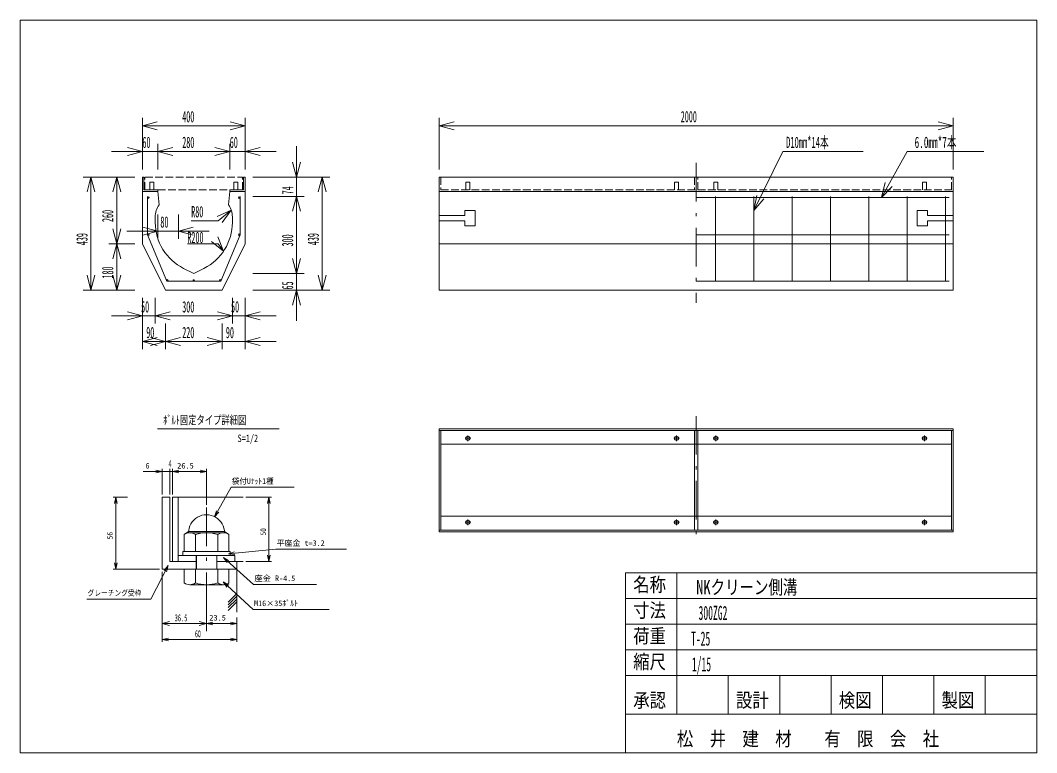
# Model space of a CAD drawing. Units: millimetres, scale not verified, with parts at other scales. Extents: x -25 to 3930, y 10 to 2860.
import ezdxf
from ezdxf.enums import TextEntityAlignment as Align

# ---------------------------------------------------------------- set-up
doc = ezdxf.new("R2010")
doc.units = ezdxf.units.MM
doc.header["$LTSCALE"] = 5
doc.linetypes.add('USER1', pattern=[50.5, 30, -9, 2.5, -9])
doc.linetypes.add('USER2', pattern=[8, 6, -2])
for name, color, linetype, lineweight in [('1', 7, 'Continuous', 18), ('128', 7, 'Continuous', 18), ('17', 7, 'Continuous', 18), ('18', 7, 'Continuous', 18)]:
    doc.layers.add(name, color=color, linetype=linetype, lineweight=lineweight)
doc.styles.add('ＭＳ ゴシック', font='')
doc.styles.get('ＭＳ ゴシック').set_extended_font_data('MS Gothic')

msp = doc.modelspace()

# ---------------------------------------------------------------- linework, layer by layer
at = {"layer": '1'}
for p, q in [((-25, 10), (-25, 2860)), ((-25, 2860), (3930, 2860)), ((3930, 2860), (3930, 10)), ((450, 2480), (450, 2280)), ((450, 2450), (507.956, 2465.529)), ((850, 2450), (792.044, 2465.529)), ((850, 2480), (850, 2280)), ((1605, 2480), (1605, 2280)), ((1605, 2450), (1662.956, 2465.529)), ((3605, 2450), (3547.044, 2465.529)), ((3605, 2480), (3605, 2280)), ((450, 2450), (850, 2450)), ((450, 2450), (507.956, 2434.471)), ((850, 2450), (792.044, 2434.471)), ((1605, 2450), (3605, 2450)), ((1605, 2450), (1662.956, 2434.471)), ((3605, 2450), (3547.044, 2434.471)), ((450, 2380), (450, 2280)), ((510, 2380), (510, 2280)), ((510, 2380), (510, 2280)), ((790, 2380), (790, 2280)), ((790, 2380), (790, 2280)), ((850, 2380), (850, 2280)), ((330, 2350), (630, 2350)), ((450, 2350), (392.044, 2365.529)), ((450, 2350), (392.044, 2334.471)), ((510, 2350), (567.956, 2365.529)), ((510, 2350), (567.956, 2365.529)), ((510, 2350), (567.956, 2334.471)), ((510, 2350), (790, 2350)), ((510, 2350), (567.956, 2334.471)), ((670, 2350), (970, 2350)), ((790, 2350), (732.044, 2365.529)), ((790, 2350), (732.044, 2365.529)), ((790, 2350), (732.044, 2334.471)), ((790, 2350), (732.044, 2334.471)), ((850, 2350), (907.956, 2365.529)), ((850, 2350), (907.956, 2334.471)), ((1050, 2055), (1050, 2370)), ((2829, 2120), (2942.046, 2350)), ((2942.046, 2350), (3255, 2350)), ((3326.436, 2170), (3425.8, 2350)), ((3425.8, 2350), (3725, 2350)), ((1050, 2250), (1034.471, 2307.956)), ((1050, 2250), (1065.529, 2307.956)), ((220, 2250), (320, 2250)), ((250, 2250), (234.471, 2192.044)), ((250, 1810), (250, 2250)), ((250, 2250), (265.529, 2192.044)), ((320, 2250), (420, 2250)), ((350, 2250), (334.471, 2192.044)), ((350, 1990), (350, 2250)), ((350, 2250), (365.529, 2192.044)), ((450, 2243), (450, 2250)), ((450, 2250), (456, 2250)), ((450, 1990), (450, 2243)), ((456, 2250), (456, 2200)), ((478.5, 2230), (494.5, 2230)), ((478.5, 2230), (478.5, 2200)), ((494.5, 2200), (494.5, 2230)), ((821.5, 2230), (805.5, 2230)), ((805.5, 2200), (805.5, 2230)), ((821.5, 2230), (821.5, 2200)), ((844, 2250), (850, 2250)), ((844, 2250), (844, 2200)), ((850, 2243), (850, 2250)), ((850, 1990), (850, 2243)), ((1080, 2250), (880, 2250)), ((1180, 2250), (1080, 2250)), ((1150, 2250), (1134.471, 2192.044)), ((1150, 2250), (1150, 1810)), ((1150, 2250), (1165.529, 2192.044)), ((1605, 2250), (1605, 1810)), ((3605, 2250), (1605, 2250)), ((3326.436, 2170), (3340.849, 2228.243)), ((3605, 2250), (3605, 1810)), ((450, 2194), (510, 2194)), ((510, 2200), (456, 2200)), ((510, 2194), (510, 2200)), ((510, 2194), (515, 2141.637)), ((785, 2141.637), (790, 2194)), ((844, 2200), (790, 2200)), ((790, 2200), (790, 2194)), ((790, 2194), (850, 2194)), ((1605, 2194), (3605, 2194)), ((2829, 2120), (2840.628, 2178.863)), ((3326.436, 2170), (3368.04, 2213.233)), ((1080, 2175), (880, 2175)), ((1080, 2175), (880, 2175)), ((1050, 2175), (1034.471, 2117.044)), ((1050, 2175), (1034.471, 2117.044)), ((1050, 2175), (1050, 1875)), ((1050, 2175), (1065.529, 2117.044)), ((1050, 2175), (1065.529, 2117.044)), ((2829, 2120), (2868.501, 2165.163)), ((510, 2010), (510, 2103.73)), ((590, 2010), (590, 2103.73)), ((795.458, 2121.573), (740.854, 2096.705)), ((795.458, 2121.573), (745, 2080)), ((795.458, 2121.573), (760.603, 2072.735)), ((1605, 2100), (1705, 2100)), ((1705, 2120), (1705, 2100)), ((1705, 2120), (1745, 2120)), ((1745, 2120), (1745, 2060)), ((3505, 2120), (3465, 2120)), ((3465, 2120), (3465, 2060)), ((3505, 2120), (3505, 2100)), ((3605, 2100), (3505, 2100)), ((500, 2095), (500, 2073.607)), ((745, 2080), (640, 2080)), ((800, 2095), (800, 2073.607)), ((1605, 2080), (1705, 2080)), ((1705, 2080), (1705, 2060)), ((1705, 2060), (1745, 2060)), ((3505, 2060), (3465, 2060)), ((3605, 2080), (3505, 2080)), ((3505, 2080), (3505, 2060)), ((350, 1990), (334.471, 2047.956)), ((350, 1990), (365.529, 2047.956)), ((390, 2040), (710, 2040)), ((510, 2040), (452.044, 2055.529)), ((510, 2040), (452.044, 2024.471)), ((590, 2040), (647.956, 2055.529)), ((590, 2040), (647.956, 2024.471)), ((765.965, 1962.003), (743.657, 2017.701)), ((320, 1990), (420, 1990)), ((320, 1990), (420, 1990)), ((350, 1990), (334.471, 1932.044)), ((350, 1810), (350, 1990)), ((350, 1990), (365.529, 1932.044)), ((540, 1810), (450, 1990)), ((745, 1990), (625, 1990)), ((765.965, 1962.003), (718.796, 1999.085)), ((765.965, 1962.003), (745, 1990)), ((760, 1810), (850, 1990)), ((1050, 1995), (1050, 1690)), ((1605, 1990), (2605, 1990)), ((2605, 1990), (3605, 1990)), ((1050, 1875), (1034.471, 1932.956)), ((1050, 1875), (1034.471, 1932.956)), ((1050, 1875), (1065.529, 1932.956)), ((1050, 1875), (1065.529, 1932.956)), ((250, 1810), (234.471, 1867.956)), ((250, 1810), (265.529, 1867.956)), ((350, 1810), (334.471, 1867.956)), ((350, 1810), (365.529, 1867.956)), ((610.557, 1894.721), (650, 1875)), ((689.443, 1894.721), (650, 1875)), ((1080, 1875), (880, 1875)), ((1080, 1875), (880, 1875)), ((1150, 1810), (1134.471, 1867.956)), ((1150, 1810), (1165.529, 1867.956)), ((220, 1810), (320, 1810)), ((320, 1810), (420, 1810)), ((450, 1680), (450, 1780)), ((500, 1680), (500, 1780)), ((500, 1680), (500, 1780)), ((540, 1810), (760, 1810)), ((800, 1680), (800, 1780)), ((800, 1680), (800, 1780)), ((850, 1680), (850, 1780)), ((1080, 1810), (880, 1810)), ((1050, 1810), (1034.471, 1752.044)), ((1050, 1810), (1065.529, 1752.044)), ((1180, 1810), (1080, 1810)), ((1605, 1810), (3605, 1810)), ((620, 1710), (330, 1710)), ((450, 1710), (392.044, 1725.529)), ((450, 1710), (392.044, 1694.471)), ((500, 1710), (557.956, 1725.529)), ((500, 1710), (557.956, 1725.529)), ((500, 1710), (800, 1710)), ((500, 1710), (557.956, 1694.471)), ((500, 1710), (557.956, 1694.471)), ((680, 1710), (970, 1710)), ((800, 1710), (742.044, 1725.529)), ((800, 1710), (742.044, 1725.529)), ((800, 1710), (742.044, 1694.471)), ((800, 1710), (742.044, 1694.471)), ((850, 1710), (907.956, 1725.529)), ((850, 1710), (907.956, 1694.471)), ((450, 1580), (450, 1680)), ((540, 1580), (540, 1680)), ((540, 1580), (540, 1680)), ((760, 1580), (760, 1680)), ((760, 1580), (760, 1680)), ((850, 1580), (850, 1680)), ((450, 1610), (507.956, 1625.529)), ((540, 1610), (482.044, 1625.529)), ((540, 1610), (597.956, 1625.529)), ((760, 1610), (702.044, 1625.529)), ((760, 1610), (702.044, 1625.529)), ((850, 1610), (907.956, 1625.529)), ((450, 1610), (540, 1610)), ((450, 1610), (507.956, 1594.471)), ((540, 1610), (482.044, 1594.471)), ((540, 1610), (760, 1610)), ((540, 1610), (597.956, 1594.471)), ((640, 1610), (970, 1610)), ((760, 1610), (702.044, 1594.471)), ((760, 1610), (702.044, 1594.471)), ((850, 1610), (907.956, 1594.471)), ((1605, 1270), (3605, 1270)), ((1605, 870), (1605, 1270)), ((3605, 1270), (3605, 870)), ((1605, 1264), (3605, 1264)), ((1611, 1264), (1611, 876)), ((1705.5, 1233.5), (1727.5, 1233.5)), ((1716.5, 1244.5), (1716.5, 1222.5)), ((2517.5, 1233.5), (2539.5, 1233.5)), ((2528.5, 1244.5), (2528.5, 1222.5)), ((2599, 876), (2599, 1264)), ((2611, 1264), (2611, 876)), ((2670.5, 1233.5), (2692.5, 1233.5)), ((2681.5, 1244.5), (2681.5, 1222.5)), ((3482.5, 1233.5), (3504.5, 1233.5)), ((3493.5, 1244.5), (3493.5, 1222.5)), ((3599, 876), (3599, 1264)), ((3599, 1210), (1611, 1210)), ((1611, 930), (3599, 930)), ((1716.5, 917.5), (1716.5, 895.5)), ((2528.5, 917.5), (2528.5, 895.5)), ((2681.5, 917.5), (2681.5, 895.5)), ((3493.5, 917.5), (3493.5, 895.5)), ((3605, 876), (1605, 876)), ((1705.5, 906.5), (1727.5, 906.5)), ((2517.5, 906.5), (2539.5, 906.5)), ((2670.5, 906.5), (2692.5, 906.5)), ((3482.5, 906.5), (3504.5, 906.5)), ((3605, 870), (1605, 870)), ((2330, 710), (2730, 710)), ((2330, 710), (2330, 10)), ((2530, 710), (2530, 160)), ((2730, 710), (3930, 710)), ((527.053, 482.651), (527.053, 633.418)), ((699.553, 482.651), (699.553, 633.418)), ((2730, 610), (2330, 610)), ((2730, 610), (3930, 610)), ((527.053, 512.651), (556.031, 520.415)), ((699.553, 512.651), (670.576, 520.415)), ((527.053, 512.651), (699.553, 512.651)), ((527.053, 512.651), (556.031, 504.886)), ((699.553, 512.651), (670.576, 504.886)), ((2330, 510), (2730, 510)), ((3930, 510), (2730, 510)), ((2730, 410), (2330, 410)), ((2730, 410), (3930, 410)), ((2330, 310), (2730, 310)), ((2730, 310), (3930, 310)), ((2730, 310), (2730, 160)), ((2930, 160), (2930, 310)), ((3130, 310), (3130, 160)), ((3330, 160), (3330, 310)), ((3530, 310), (3530, 160)), ((3730, 160), (3730, 310)), ((2730, 160), (2330, 160)), ((2730, 160), (3930, 160)), ((3930, 10), (-25, 10))]:
    msp.add_line(p, q, dxfattribs=at)
at = {"layer": '1', "linetype": 'USER1'}
for p, q in [((2605, 2305), (2605, 1760)), ((2605, 1320), (2605, 820))]:
    msp.add_line(p, q, dxfattribs=at)
at = {"layer": '1', "linetype": 'USER2'}
for p, q in [((460, 2250), (840, 2250)), ((460, 2200), (460, 2250)), ((840, 2200), (840, 2250)), ((1611, 2250), (1611, 2200)), ((1708.5, 2200), (1708.5, 2230)), ((1708.5, 2230), (1724.5, 2230)), ((1724.5, 2230), (1724.5, 2200)), ((2520.5, 2200), (2520.5, 2230)), ((2520.5, 2230), (2536.5, 2230)), ((2536.5, 2230), (2536.5, 2200)), ((2599, 2250), (2599, 2200)), ((2611, 2200), (2611, 2250)), ((2673.5, 2200), (2673.5, 2230)), ((2673.5, 2230), (2689.5, 2230)), ((2689.5, 2230), (2689.5, 2200)), ((3485.5, 2200), (3485.5, 2230)), ((3485.5, 2230), (3501.5, 2230)), ((3501.5, 2230), (3501.5, 2200)), ((3599, 2200), (3599, 2250)), ((510, 2200), (790, 2200)), ((1611, 2200), (3599, 2200))]:
    msp.add_line(p, q, dxfattribs=at)
at = {"layer": '1'}
for centre in [(1716.5, 1233.5), (2528.5, 1233.5), (2681.5, 1233.5), (3493.5, 1233.5), (1716.5, 906.5), (2528.5, 906.5), (2681.5, 906.5), (3493.5, 906.5)]:
    msp.add_circle(centre, 8, dxfattribs=at)
for centre, radius, start, end in [((580, 2095), 80, 144.34091, 180), ((720, 2095), 80, 0, 35.65909), ((700, 2073.607), 200, 180, 243.43495), ((600, 2073.607), 200, 296.56505, 0)]:
    msp.add_arc(centre, radius, start, end, dxfattribs=at)
at = {"layer": '128'}
for p, q in [((508.894, 1270), (981.66, 1270)), ((527.053, 1104.218), (502.6, 1109.415)), ((527.053, 1014.218), (527.053, 1114.218)), ((557.053, 1014.218), (557.053, 1114.218)), ((567.053, 1014.218), (567.053, 1114.218)), ((567.053, 1104.218), (591.507, 1109.415)), ((699.553, 1104.218), (675.1, 1109.415)), ((699.553, 974.22), (699.553, 1114.218)), ((453.053, 1104.218), (527.053, 1104.218)), ((527.053, 1104.218), (502.6, 1099.02)), ((527.053, 1104.218), (557.053, 1104.218)), ((557.053, 1104.218), (567.053, 1104.218)), ((567.053, 1104.218), (699.553, 1104.218)), ((567.053, 1104.218), (591.507, 1099.02)), ((699.553, 1104.218), (675.1, 1099.02)), ((794.897, 1042.698), (730.877, 927.29)), ((794.897, 1042.698), (1041.027, 1042.698)), ((391.977, 1004.218), (336.298, 1004.218)), ((346.298, 1004.218), (341.101, 979.764)), ((346.298, 724.218), (346.298, 1004.218)), ((346.298, 1004.218), (351.496, 979.764)), ((527.053, 1004.218), (557.053, 1004.218)), ((527.053, 1004.218), (527.053, 724.218)), ((557.053, 1004.218), (557.053, 754.218)), ((567.053, 1004.218), (842.606, 1004.218)), ((567.053, 1004.218), (567.053, 754.218)), ((589.553, 1004.218), (589.553, 754.218)), ((852.606, 1004.218), (952.606, 1004.218)), ((942.606, 1004.218), (937.408, 979.764)), ((942.606, 754.218), (942.606, 1004.218)), ((942.606, 1004.218), (947.804, 979.764)), ((730.877, 927.29), (738.194, 951.195)), ((730.877, 927.29), (747.285, 946.152)), ((612.153, 858.558), (629.732, 871.018)), ((629.732, 871.018), (769.553, 871.018)), ((769.375, 871.018), (786.953, 858.558)), ((612.153, 792.718), (612.153, 858.558)), ((765.014, 866.018), (634.093, 866.018)), ((656.032, 792.718), (656.032, 858.558)), ((743.075, 792.718), (743.075, 858.558)), ((786.953, 792.718), (786.953, 858.558)), ((607.053, 792.718), (792.053, 792.718)), ((607.053, 792.718), (607.053, 776.718)), ((786.953, 792.718), (612.153, 792.718)), ((969.514, 801.83), (785, 783.911)), ((785, 783.911), (808.837, 791.448)), ((792.053, 792.718), (792.053, 776.718)), ((969.514, 801.83), (1244.601, 801.83)), ((557.053, 754.218), (659.553, 754.218)), ((589.553, 776.718), (810.333, 776.718)), ((659.553, 776.718), (659.553, 724.218)), ((660.053, 776.718), (660.053, 724.218)), ((739.053, 776.718), (739.053, 724.218)), ((739.553, 776.718), (739.553, 724.218)), ((739.553, 754.218), (817.053, 754.218)), ((882.676, 664.652), (765.04, 769.62)), ((765.04, 769.62), (779.825, 749.46)), ((765.04, 769.62), (786.747, 757.217)), ((785, 783.911), (809.842, 781.101)), ((810.333, 754.218), (810.333, 776.718)), ((817.053, 754.218), (817.053, 724.218)), ((817.053, 754.218), (842.606, 754.218)), ((852.606, 754.218), (952.606, 754.218)), ((942.606, 754.218), (937.408, 778.671)), ((942.606, 754.218), (947.804, 778.671)), ((517.053, 724.218), (336.298, 724.218)), ((346.298, 724.218), (341.101, 748.671)), ((346.298, 724.218), (351.496, 748.671)), ((482.954, 607.551), (550.944, 737.782)), ((527.053, 724.218), (817.053, 724.218)), ((527.053, 714.218), (527.053, 440.86)), ((550.944, 737.782), (535.019, 718.51)), ((550.944, 737.782), (544.235, 713.699)), ((786.953, 724.218), (612.153, 724.218)), ((612.153, 724.218), (612.153, 670.877)), ((656.032, 724.218), (656.032, 670.877)), ((743.075, 724.218), (743.075, 670.877)), ((786.953, 724.218), (786.953, 670.877)), ((817.053, 724.218), (817.053, 556.236)), ((881.389, 567.322), (764.196, 674.285)), ((764.196, 674.285), (778.754, 653.961)), ((764.196, 674.285), (785.762, 661.64)), ((765.014, 663.418), (634.093, 663.418)), ((882.676, 664.652), (1126.997, 664.652)), ((233.577, 607.551), (482.954, 607.551)), ((817.053, 629.145), (783.49, 595.581)), ((817.053, 618.538), (783.49, 584.975)), ((817.053, 607.932), (783.49, 574.368)), ((817.053, 597.325), (783.49, 563.761)), ((881.389, 567.322), (1176.384, 567.322)), ((699.553, 546.236), (699.553, 502.651)), ((699.553, 512.651), (724.007, 517.849)), ((817.053, 512.651), (792.6, 517.849)), ((817.053, 536.236), (817.053, 502.651)), ((817.053, 536.236), (817.053, 440.86)), ((699.553, 512.651), (817.053, 512.651)), ((699.553, 512.651), (724.007, 507.453)), ((817.053, 512.651), (792.6, 507.453)), ((527.053, 450.86), (551.507, 456.057)), ((527.053, 450.86), (817.053, 450.86)), ((527.053, 450.86), (551.507, 445.662)), ((817.053, 450.86), (792.6, 456.057)), ((817.053, 450.86), (792.6, 445.662))]:
    msp.add_line(p, q, dxfattribs=at)
at = {"layer": '128', "linetype": 'USER1'}
msp.add_line((699.553, 964.22), (699.553, 556.236), dxfattribs=at)
at = {"layer": '128'}
for centre, radius in [((557.053, 1104.218), 0.5), ((557.053, 1104.218), 0.25), ((699.553, 792.718), 0.5), ((699.553, 792.718), 0.25), ((699.553, 724.218), 0.5), ((699.553, 724.218), 0.25)]:
    msp.add_circle(centre, radius, dxfattribs=at)
for centre, radius, start, end in [((699.553, 866.018), 70, 359.76483, 180), ((634.093, 830.024), 35.993, 52.44393, 127.55607), ((699.553, 735.326), 130.692, 70.54853, 109.45147), ((765.014, 830.024), 35.993, 52.44393, 127.55607), ((634.093, 699.411), 35.993, 232.44393, 307.55607), ((699.553, 794.109), 130.692, 250.54853, 289.45147), ((765.014, 699.411), 35.993, 232.44393, 307.55607)]:
    msp.add_arc(centre, radius, start, end, dxfattribs=at)
at = {"layer": '17'}
for p, q in [((470, 2175), (470, 2025)), ((830, 2025), (830, 2175)), ((2679.8, 2175), (2679.8, 1845)), ((2829, 2175), (2829, 1845)), ((2978.2, 2175), (2978.2, 1845)), ((3127.4, 2175), (3127.4, 1845)), ((3276.6, 2175), (3276.6, 1845)), ((3425.8, 2175), (3425.8, 1845)), ((3575, 2175), (3575, 1845)), ((470, 2025), (545, 1845)), ((755, 1845), (830, 2025)), ((545, 1845), (755, 1845))]:
    msp.add_line(p, q, dxfattribs=at)
at = {"layer": '18'}
for p, q in [((2605, 2170), (3590, 2170)), ((2605, 2025.6), (3590, 2025.6)), ((2605, 1845), (3590, 1845))]:
    msp.add_line(p, q, dxfattribs=at)
for centre, radius in [((473, 2170), 3), ((827, 2170), 3), ((473, 2025.6), 3), ((827, 2025.6), 3), ((547, 1848), 3), ((650, 1847.618), 2.618), ((753, 1848), 3)]:
    msp.add_circle(centre, radius, dxfattribs=at)

# ---------------------------------------------------------------- texts
at = {"layer": '1', "style": 'ＭＳ ゴシック'}
for s, height, width, p in [('400', 43.99, 0.5, (605, 2450)), ('2000', 43.99, 0.5, (2545, 2450)), ('D10mm*14本', 43.99, 0.55, (2955, 2350)), ('6.0mm*7本', 43.99, 0.6, (3455, 2350)), ('60', 43.99, 0.5, (450, 2350)), ('280', 43.99, 0.5, (605, 2350)), ('60', 43.99, 0.5, (790, 2350)), ('R80', 43.99, 0.5, (640, 2080)), ('80', 43.99, 0.5, (520, 2040)), ('R200', 43.99, 0.5, (625, 1980)), ('50', 43.99, 0.5, (445, 1710)), ('300', 43.99, 0.5, (605, 1710)), ('50', 43.99, 0.5, (795, 1710)), ('90', 43.99, 0.5, (465, 1610)), ('220', 43.99, 0.5, (605, 1610)), ('90', 43.99, 0.5, (775, 1610)), ('4', 27.49, 0.5, (551.694, 1112.222)), ('名称', 54.99, 0.85, (2360, 620)), ('NKクリーン側溝', 54.99, 0.75, (2605, 610)), ('寸法', 54.99, 0.85, (2360, 520)), ('300ZG2', 54.99, 0.5, (2614.246, 510)), ('36.5', 27.49, 0.55, (575.803, 512.651)), ('60', 27.49, 0.5, (654.855, 450.86)), ('荷重', 54.99, 0.85, (2360, 420)), ('T-25', 54.99, 0.5, (2585, 410)), ('縮尺', 54.99, 0.85, (2360, 320)), ('1/15', 54.99, 0.5, (2588.322, 310)), ('承認', 54.99, 0.85, (2360, 170)), ('設計', 54.99, 0.85, (2760, 170)), ('検図', 54.99, 0.85, (3160, 170)), ('製図', 54.99, 0.85, (3560, 170)), ('松\u3000井\u3000建\u3000材\u3000\u3000有\u3000限\u3000会\u3000社', 54.99, 0.85, (2530, 20))]:
    msp.add_text(s, height=height, dxfattribs=dict(at, width=width)).set_placement(p, align=Align.BOTTOM_LEFT)
at = {"layer": '1', "style": 'ＭＳ ゴシック', "width": 0.5}
for s, p in [('74', (1050, 2182.5)), ('260', (350, 2075)), ('439', (250, 1985)), ('300', (1050, 1980)), ('439', (1150, 1985)), ('180', (350, 1855)), ('65', (1050, 1812.5))]:
    msp.add_text(s, height=43.99, rotation=90, dxfattribs=at).set_placement(p, align=Align.BOTTOM_LEFT)
at = {"layer": '128', "style": 'ＭＳ ゴシック'}
for s, height, width, p in [('ﾎﾞﾙﾄ固定タイプ詳細図', 32.99, 0.7, (531.218, 1277.939)), ('S=1/2', 29.33, 0.8, (820.6, 1209.953)), ('6', 21.99, 0.8, (463.053, 1109.218)), ('26.5', 21.99, 0.9, (585.303, 1109.218)), ('袋付Uﾅｯﾄ1種', 21.99, 0.95, (798.037, 1049.085)), ('座金 R-4.5', 21.99, 1.05, (885.816, 671.039)), ('グレーチング受枠', 21.99, 0.85, (236.717, 613.938)), ('23.5', 21.99, 0.9, (710.303, 517.651))]:
    msp.add_text(s, height=height, dxfattribs=dict(at, width=width)).set_placement(p, align=Align.BOTTOM_LEFT)
at = {"layer": '128', "style": 'ＭＳ ゴシック', "width": 0.8}
for s, p in [('50', (937.606, 855.218)), ('56', (341.298, 840.218))]:
    msp.add_text(s, height=21.99, rotation=90, dxfattribs=at).set_placement(p, align=Align.BOTTOM_LEFT)
at = {"layer": '128', "style": 'ＭＳ ゴシック'}
for s, p in [('平座金 t=3.2', (972.654, 808.217)), ('M16×35ﾎﾞﾙﾄ', (884.529, 573.71))]:
    msp.add_text(s, height=21.99, dxfattribs=at).set_placement(p, align=Align.BOTTOM_LEFT)

doc.saveas('drawing.dxf')
